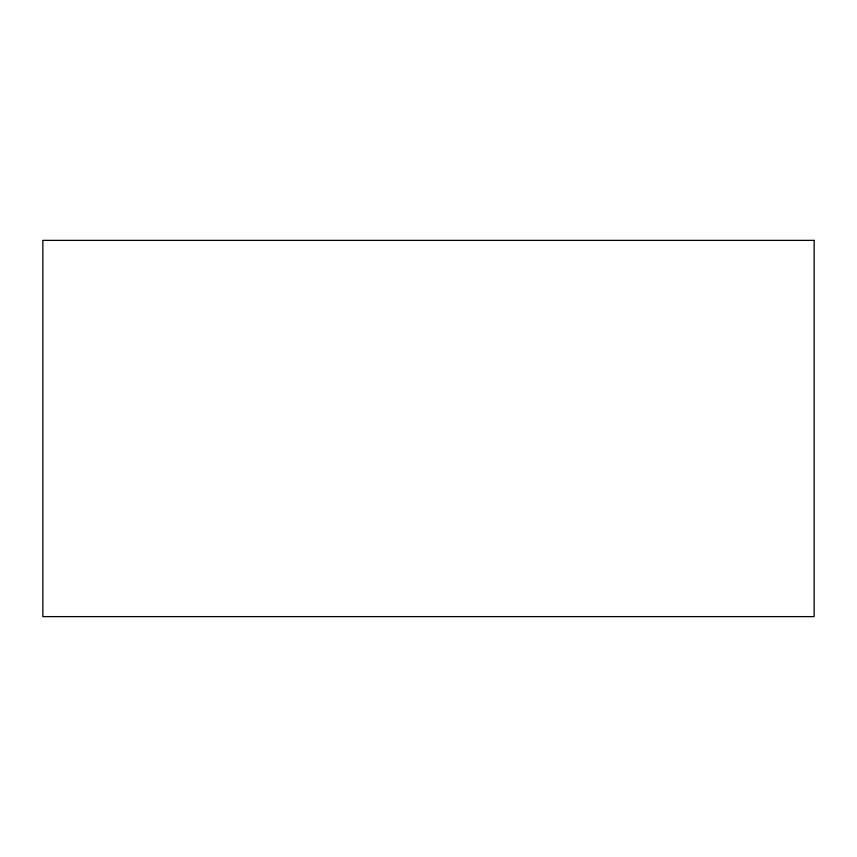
<?xml version="1.0" encoding="UTF-8"?>
<svg xmlns="http://www.w3.org/2000/svg" width="857" height="857" viewBox="0 0 857 857"><rect width="100%" height="100%" fill="white"/><g stroke="black" fill="none" stroke-linecap="round" stroke-linejoin="round"><path stroke-width="1.29" d="M814.15 240.378L42.85 240.378L42.85 616.622L814.15 616.622L814.15 240.378"/></g></svg>
